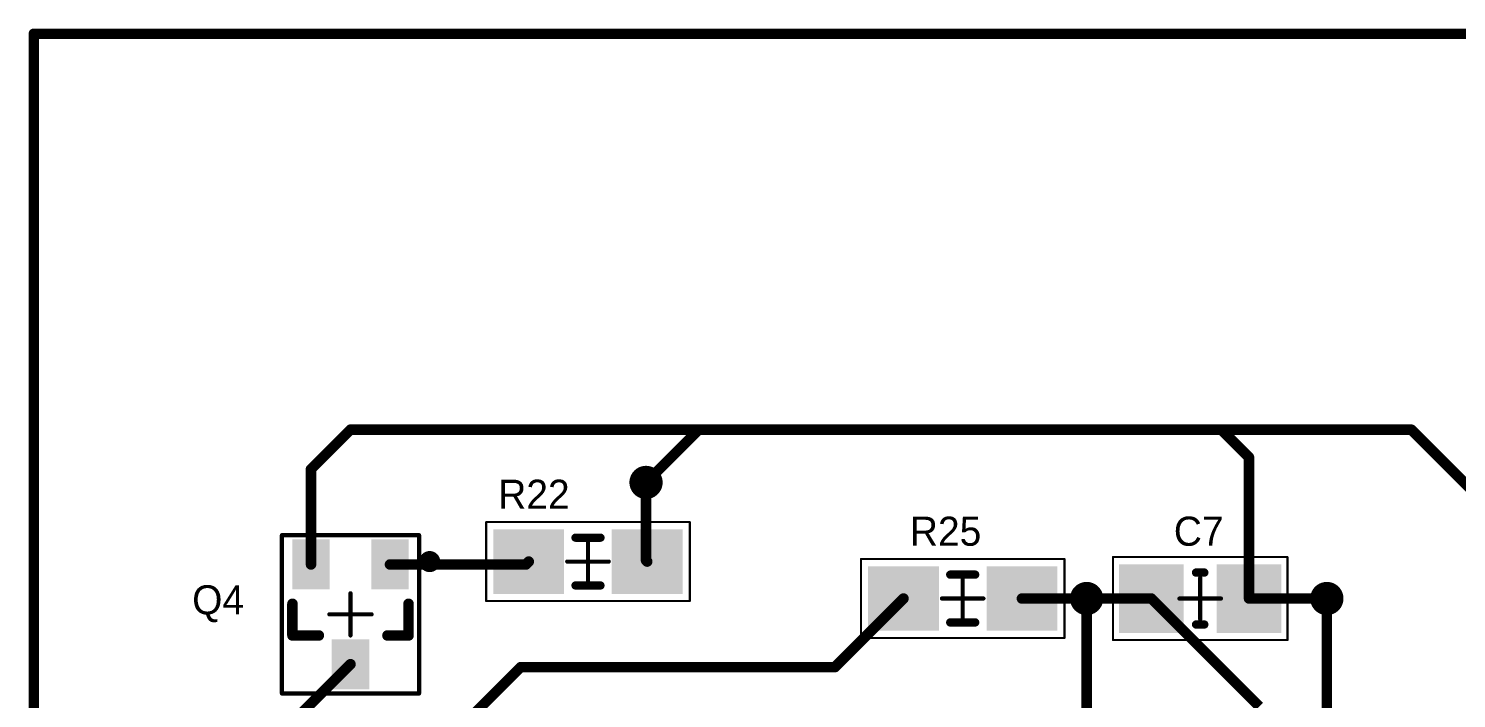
# Model space of a CAD drawing. Header units: millimetres. Extents: x 37 to 246, y 26 to 184.
# Drawn here: x 37.34 to 71.7, y 167.52 to 183.64 of the extents above; entities that cross this region are included whole.
import ezdxf

# ---------------------------------------------------------------- set-up
doc = ezdxf.new("R2010")
doc.units = ezdxf.units.MM
for name, color, linetype in [('BottomLayer', 5, 'Continuous'), ('KeepOutLayer', 6, 'Continuous'), ('Mechanical15', 56, 'Continuous'), ('MultiLayer', 9, 'Continuous'), ('TopLayer', 1, 'Continuous'), ('TopOverlay', 2, 'Continuous'), ('TopPaste', 8, 'Continuous'), ('TopSolder', 216, 'Continuous'), ('ViaHoleLayer', 16, 'Continuous')]:
    doc.layers.add(name, color=color, linetype=linetype)

msp = doc.modelspace()

# ---------------------------------------------------------------- linework, layer by layer
at = {"layer": 'BottomLayer', "const_width": 0.254}
for points in [[(52.197, 172.72), (53.467, 173.99)], [(53.467, 173.99), (70.612, 173.99)], [(70.612, 173.99), (85.85199999999999, 158.75)], [(62.79947562, 160.08552438), (62.79947562, 169.9259746)], [(68.58, 160.02), (68.58, 169.926)]]:
    msp.add_lwpolyline(points, dxfattribs=at)
at = {"layer": 'BottomLayer'}
for points, const_width in [([(53.40349999999999, 173.99, 1), (53.5305, 173.99, 1)], 0.127), ([(53.40349999999999, 173.99, 1), (53.5305, 173.99, 1)], 0.127), ([(70.54849999999999, 173.99, 1), (70.6755, 173.99, 1)], 0.127), ([(70.54849999999999, 173.99, 1), (70.6755, 173.99, 1)], 0.127), ([(51.9970004, 172.72, 1), (52.39699959999999, 172.72, 1)], 0.3999992), ([(52.1335, 172.72, 1), (52.2605, 172.72, 1)], 0.127), ([(62.59947602, 169.9259746, 1), (62.99947521999999, 169.9259746, 1)], 0.3999992), ([(68.3800004, 169.926, 1), (68.7799996, 169.926, 1)], 0.3999992), ([(62.73597562, 169.9259746, 1), (62.86297561999999, 169.9259746, 1)], 0.127), ([(68.5165, 169.926, 1), (68.6435, 169.926, 1)], 0.127)]:
    msp.add_lwpolyline(points, format="xyb", close=True, dxfattribs=dict(at, const_width=const_width))
at = {"layer": 'KeepOutLayer', "const_width": 0.254}
for points in [[(37.465, 183.515), (245.745, 183.515)], [(37.465, 26.035), (37.465, 183.515)]]:
    msp.add_lwpolyline(points, dxfattribs=at)
at = {"layer": 'KeepOutLayer', "const_width": 0.127}
msp.add_lwpolyline([(37.4015, 183.515, 1), (37.5285, 183.515, 1)], format="xyb", close=True, dxfattribs=at)
msp.add_lwpolyline([(37.4015, 183.515, 1), (37.5285, 183.515, 1)], format="xyb", close=True, dxfattribs=at)
at = {"layer": 'Mechanical15'}
for points, const_width in [([(43.434, 167.64), (43.434, 171.45)], 0.0999998), ([(43.434, 171.45), (46.736, 171.45)], 0.0999998), ([(46.736, 167.64), (46.736, 171.45)], 0.0999998), ([(48.34999982, 171.76500064), (53.25000017999999, 171.76500064)], 0.0499999), ([(48.34999982, 169.86499936), (48.34999982, 171.76500064)], 0.0499999), ([(53.25000017999999, 169.86499936), (53.25000017999999, 171.76500064)], 0.0499999), ([(50.8, 170.315001), (50.8, 171.314999)], 0.0999998), ([(50.30000099999999, 170.815), (51.30000154, 170.815)], 0.0999998), ([(57.36697442, 168.97597396), (57.36697442, 170.87597524)], 0.0499999), ([(57.36697442, 170.87597524), (62.26697478, 170.87597524)], 0.0499999), ([(62.26697478, 168.97597396), (62.26697478, 170.87597524)], 0.0499999), ([(63.43197371999999, 168.92597406), (63.43197371999999, 170.92597514)], 0.0499999), ([(63.43197371999999, 170.92597514), (67.63197294, 170.92597514)], 0.0499999), ([(67.63197294, 168.92597406), (67.63197294, 170.92597514)], 0.0499999), ([(59.81697459999999, 169.4259756), (59.81697459999999, 170.4259736)], 0.0999998), ([(65.5319746, 169.4259756), (65.5319746, 170.4259736)], 0.0999998), ([(45.085, 169.037), (45.085, 170.053)], 0.0999998), ([(48.34999982, 169.86499936), (53.25000017999999, 169.86499936)], 0.0499999), ([(59.3169756, 169.9259746), (60.31697613999999, 169.9259746)], 0.0999998), ([(65.03197306, 169.9259746), (66.0319736, 169.9259746)], 0.0999998), ([(44.577, 169.545), (45.593, 169.545)], 0.0999998), ([(57.36697442, 168.97597396), (62.26697478, 168.97597396)], 0.0499999), ([(63.43197371999999, 168.92597406), (67.63197294, 168.92597406)], 0.0499999), ([(43.434, 167.64), (46.736, 167.64)], 0.0999998)]:
    msp.add_lwpolyline(points, dxfattribs=dict(at, const_width=const_width))
for points, const_width in [([(43.40900131999999, 171.45, 1), (43.45899868, 171.45, 1)], 0.0499999), ([(43.40900131999999, 171.45, 1), (43.45899868, 171.45, 1)], 0.0499999), ([(46.71100131999999, 171.45, 1), (46.76099868, 171.45, 1)], 0.0499999), ([(46.71100131999999, 171.45, 1), (46.76099868, 171.45, 1)], 0.0499999), ([(48.33750048, 171.76500064, 1), (48.36249916, 171.76500064, 1)], 0.02499868), ([(48.33750048, 171.76500064, 1), (48.36249916, 171.76500064, 1)], 0.02499868), ([(53.23750084, 171.76500064, 1), (53.26249952, 171.76500064, 1)], 0.02499868), ([(53.23750084, 171.76500064, 1), (53.26249952, 171.76500064, 1)], 0.02499868), ([(50.77500131999999, 171.314999, 1), (50.82499868, 171.314999, 1)], 0.0499999), ([(50.27500232, 170.815, 1), (50.32499968, 170.815, 1)], 0.0499999), ([(51.27500285999999, 170.815, 1), (51.32500022, 170.815, 1)], 0.0499999), ([(57.35447508, 170.87597524, 1), (57.37947376, 170.87597524, 1)], 0.02499868), ([(57.35447508, 170.87597524, 1), (57.37947376, 170.87597524, 1)], 0.02499868), ([(62.25447543999999, 170.87597524, 1), (62.27947412, 170.87597524, 1)], 0.02499868), ([(62.25447543999999, 170.87597524, 1), (62.27947412, 170.87597524, 1)], 0.02499868), ([(63.41947438, 170.92597514, 1), (63.44447306, 170.92597514, 1)], 0.02499868), ([(63.41947438, 170.92597514, 1), (63.44447306, 170.92597514, 1)], 0.02499868), ([(67.61947359999999, 170.92597514, 1), (67.64447228, 170.92597514, 1)], 0.02499868), ([(67.61947359999999, 170.92597514, 1), (67.64447228, 170.92597514, 1)], 0.02499868), ([(59.79197592, 170.4259736, 1), (59.84197328, 170.4259736, 1)], 0.0499999), ([(65.50697592, 170.4259736, 1), (65.55697328, 170.4259736, 1)], 0.0499999), ([(45.06000132, 170.053, 1), (45.10999868, 170.053, 1)], 0.0499999), ([(50.77500131999999, 170.315001, 1), (50.82499868, 170.315001, 1)], 0.0499999), ([(48.33750048, 169.86499936, 1), (48.36249916, 169.86499936, 1)], 0.02499868), ([(48.33750048, 169.86499936, 1), (48.36249916, 169.86499936, 1)], 0.02499868), ([(53.23750084, 169.86499936, 1), (53.26249952, 169.86499936, 1)], 0.02499868), ([(53.23750084, 169.86499936, 1), (53.26249952, 169.86499936, 1)], 0.02499868), ([(59.29197692, 169.9259746, 1), (59.34197428, 169.9259746, 1)], 0.0499999), ([(60.29197746, 169.9259746, 1), (60.34197482, 169.9259746, 1)], 0.0499999), ([(65.00697438, 169.9259746, 1), (65.05697174, 169.9259746, 1)], 0.0499999), ([(66.00697491999999, 169.9259746, 1), (66.05697228, 169.9259746, 1)], 0.0499999), ([(44.55200132, 169.545, 1), (44.60199867999999, 169.545, 1)], 0.0499999), ([(45.56800132, 169.545, 1), (45.61799868, 169.545, 1)], 0.0499999), ([(59.79197592, 169.4259756, 1), (59.84197328, 169.4259756, 1)], 0.0499999), ([(65.50697592, 169.4259756, 1), (65.55697328, 169.4259756, 1)], 0.0499999), ([(45.06000132, 169.037, 1), (45.10999868, 169.037, 1)], 0.0499999), ([(57.35447508, 168.97597396, 1), (57.37947376, 168.97597396, 1)], 0.02499868), ([(57.35447508, 168.97597396, 1), (57.37947376, 168.97597396, 1)], 0.02499868), ([(62.25447543999999, 168.97597396, 1), (62.27947412, 168.97597396, 1)], 0.02499868), ([(62.25447543999999, 168.97597396, 1), (62.27947412, 168.97597396, 1)], 0.02499868), ([(63.41947438, 168.92597406, 1), (63.44447306, 168.92597406, 1)], 0.02499868), ([(63.41947438, 168.92597406, 1), (63.44447306, 168.92597406, 1)], 0.02499868), ([(67.61947359999999, 168.92597406, 1), (67.64447228, 168.92597406, 1)], 0.02499868), ([(67.61947359999999, 168.92597406, 1), (67.64447228, 168.92597406, 1)], 0.02499868), ([(43.40900131999999, 167.64, 1), (43.45899868, 167.64, 1)], 0.0499999), ([(43.40900131999999, 167.64, 1), (43.45899868, 167.64, 1)], 0.0499999), ([(46.71100131999999, 167.64, 1), (46.76099868, 167.64, 1)], 0.0499999), ([(46.71100131999999, 167.64, 1), (46.76099868, 167.64, 1)], 0.0499999)]:
    msp.add_lwpolyline(points, format="xyb", close=True, dxfattribs=dict(at, const_width=const_width))
at = {"layer": 'MultiLayer', "const_width": 0.3999992}
for points in [[(51.9970004, 172.72, 1), (52.39699959999999, 172.72, 1)], [(62.59947602, 169.9259746, 1), (62.99947521999999, 169.9259746, 1)], [(68.3800004, 169.926, 1), (68.7799996, 169.926, 1)]]:
    msp.add_lwpolyline(points, format="xyb", close=True, dxfattribs=at)
at = {"layer": 'TopLayer', "const_width": 0.254}
for points in [[(44.13499935999999, 173.03999936), (45.085, 173.99)], [(45.085, 173.99), (66.03999999999999, 173.99)], [(66.03999999999999, 173.99), (66.70697351999999, 173.32302648)], [(66.70697351999999, 169.9259746), (66.70697351999999, 173.32302648)], [(44.13499935999999, 170.74500014), (44.13499935999999, 173.03999936)], [(52.197, 170.84300096), (52.197, 172.72)], [(46.03500064, 170.74500014), (49.30500172, 170.74500014)], [(49.30500172, 170.74500014), (49.37500158, 170.815)], [(52.197, 170.84300096), (52.22500096, 170.815)], [(56.74100158, 168.275), (58.39197617999999, 169.9259746)], [(61.24197555999999, 169.9259746), (62.79947562, 169.9259746)], [(62.79947562, 169.9259746), (64.35697314, 169.9259746)], [(64.35697314, 169.9259746), (66.95697301999999, 167.32597472)], [(66.70697351999999, 169.9259746), (68.5799746, 169.9259746)], [(68.5799746, 169.9259746), (68.58, 169.926)], [(43.815, 167.07499986), (45.085, 168.34499986)], [(45.64597423999999, 164.73997532), (49.18099892, 168.275)], [(49.18099892, 168.275), (56.74100158, 168.275)]]:
    msp.add_lwpolyline(points, dxfattribs=at)
at = {"layer": 'TopLayer'}
for points, const_width in [([(45.0215, 173.99, 1), (45.1485, 173.99, 1)], 0.127), ([(45.0215, 173.99, 1), (45.1485, 173.99, 1)], 0.127), ([(65.9765, 173.99, 1), (66.1035, 173.99, 1)], 0.127), ([(65.9765, 173.99, 1), (66.1035, 173.99, 1)], 0.127), ([(66.64347352, 173.32302648, 1), (66.77047352, 173.32302648, 1)], 0.127), ([(66.64347352, 173.32302648, 1), (66.77047352, 173.32302648, 1)], 0.127), ([(44.07149936, 173.03999936, 1), (44.19849936, 173.03999936, 1)], 0.127), ([(44.07149936, 173.03999936, 1), (44.19849936, 173.03999936, 1)], 0.127), ([(51.9970004, 172.72, 1), (52.39699959999999, 172.72, 1)], 0.3999992), ([(52.1335, 172.72, 1), (52.2605, 172.72, 1)], 0.127), ([(44.07149936, 170.74500014, 1), (44.19849936, 170.74500014, 1)], 0.127), ([(45.97150064, 170.74500014, 1), (46.09850064, 170.74500014, 1)], 0.127), ([(49.24150172, 170.74500014, 1), (49.36850172, 170.74500014, 1)], 0.127), ([(49.24150172, 170.74500014, 1), (49.36850172, 170.74500014, 1)], 0.127), ([(49.31150158, 170.815, 1), (49.43850158, 170.815, 1)], 0.127), ([(52.1335, 170.84300096, 1), (52.2605, 170.84300096, 1)], 0.127), ([(52.1335, 170.84300096, 1), (52.2605, 170.84300096, 1)], 0.127), ([(52.16150096, 170.815, 1), (52.28850096, 170.815, 1)], 0.127), ([(62.59947602, 169.9259746, 1), (62.99947521999999, 169.9259746, 1)], 0.3999992), ([(68.3800004, 169.926, 1), (68.7799996, 169.926, 1)], 0.3999992), ([(58.32847618, 169.9259746, 1), (58.45547618, 169.9259746, 1)], 0.127), ([(61.17847556, 169.9259746, 1), (61.30547556, 169.9259746, 1)], 0.127), ([(62.73597562, 169.9259746, 1), (62.86297561999999, 169.9259746, 1)], 0.127), ([(62.73597562, 169.9259746, 1), (62.86297561999999, 169.9259746, 1)], 0.127), ([(64.29347314, 169.9259746, 1), (64.42047314, 169.9259746, 1)], 0.127), ([(64.29347314, 169.9259746, 1), (64.42047314, 169.9259746, 1)], 0.127), ([(66.64347352, 169.9259746, 1), (66.77047352, 169.9259746, 1)], 0.127), ([(66.64347352, 169.9259746, 1), (66.77047352, 169.9259746, 1)], 0.127), ([(68.5164746, 169.9259746, 1), (68.64347459999999, 169.9259746, 1)], 0.127), ([(68.5164746, 169.9259746, 1), (68.64347459999999, 169.9259746, 1)], 0.127), ([(68.5165, 169.926, 1), (68.6435, 169.926, 1)], 0.127), ([(45.0215, 168.34499986, 1), (45.1485, 168.34499986, 1)], 0.127), ([(49.11749892, 168.275, 1), (49.24449892, 168.275, 1)], 0.127), ([(49.11749892, 168.275, 1), (49.24449892, 168.275, 1)], 0.127), ([(56.67750158, 168.275, 1), (56.80450158, 168.275, 1)], 0.127), ([(56.67750158, 168.275, 1), (56.80450158, 168.275, 1)], 0.127)]:
    msp.add_lwpolyline(points, format="xyb", close=True, dxfattribs=dict(at, const_width=const_width))
for points in [[(48.62500308, 171.48999992), (48.62500308, 170.14000008), (50.12500008, 171.48999992), (50.12500008, 170.14000008)], [(51.47500246, 171.48999992), (51.47500246, 170.14000008), (52.97499946, 171.48999992), (52.97499946, 170.14000008)], [(43.78500005999999, 171.24499914), (43.78500005999999, 170.24500114), (44.48499866, 171.24499914), (44.48499866, 170.24500114)], [(45.68500134, 171.24499914), (45.68500134, 170.24500114), (46.38499994, 171.24499914), (46.38499994, 170.24500114)], [(57.64197768, 170.60097452), (57.64197768, 169.25097468), (59.14197468, 170.60097452), (59.14197468, 169.25097468)], [(60.49197706, 170.60097452), (60.49197706, 169.25097468), (61.99197406, 170.60097452), (61.99197406, 169.25097468)], [(63.68197322, 170.65097442), (63.68197322, 169.20097478), (65.03197306, 170.65097442), (65.03197306, 169.20097478)], [(66.0319736, 170.65097442), (66.0319736, 169.20097478), (67.38197344, 170.65097442), (67.38197344, 169.20097478)], [(44.7350007, 168.84499886), (44.7350007, 167.84500086), (45.43499929999999, 168.84499886), (45.43499929999999, 167.84500086)]]:
    msp.add_solid(points, dxfattribs=at)
at = {"layer": 'TopOverlay'}
for points, const_width in [([(50.5000006, 171.39000012), (51.10000194, 171.39000012)], 0.1999996), ([(59.5169752, 170.50097472), (60.11697654, 170.50097472)], 0.1999996), ([(65.43197226, 170.55097462), (65.63197439999999, 170.55097462)], 0.1999996), ([(50.5000006, 170.23999988), (51.10000194, 170.23999988)], 0.1999996), ([(43.688, 169.037), (43.688, 169.799)], 0.254), ([(46.482, 169.037), (46.482, 169.799)], 0.254), ([(59.5169752, 169.35097448), (60.11697654, 169.35097448)], 0.1999996), ([(65.43197226, 169.30097458), (65.63197439999999, 169.30097458)], 0.1999996), ([(43.688, 169.037), (44.323, 169.037)], 0.254), ([(45.974, 169.037), (46.482, 169.037)], 0.254)]:
    msp.add_lwpolyline(points, dxfattribs=dict(at, const_width=const_width))
for points, const_width in [([(50.4500007, 171.39000012, 1), (50.5500005, 171.39000012, 1)], 0.0999998), ([(51.05000204, 171.39000012, 1), (51.15000183999999, 171.39000012, 1)], 0.0999998), ([(47.117, 170.815, 1), (46.863, 170.815, 1)], 0.254), ([(46.79949999999999, 170.815, 1), (46.9265, 170.815, 1)], 0.127), ([(47.0535, 170.815, 1), (47.18049999999999, 170.815, 1)], 0.127), ([(59.46697529999999, 170.50097472, 1), (59.56697509999999, 170.50097472, 1)], 0.0999998), ([(60.06697664, 170.50097472, 1), (60.16697644, 170.50097472, 1)], 0.0999998), ([(65.38197235999999, 170.55097462, 1), (65.48197216, 170.55097462, 1)], 0.0999998), ([(65.5819745, 170.55097462, 1), (65.6819743, 170.55097462, 1)], 0.0999998), ([(50.4500007, 170.23999988, 1), (50.5500005, 170.23999988, 1)], 0.0999998), ([(51.05000204, 170.23999988, 1), (51.15000183999999, 170.23999988, 1)], 0.0999998), ([(43.6245, 169.799, 1), (43.7515, 169.799, 1)], 0.127), ([(46.41849999999999, 169.799, 1), (46.5455, 169.799, 1)], 0.127), ([(59.46697529999999, 169.35097448, 1), (59.56697509999999, 169.35097448, 1)], 0.0999998), ([(60.06697664, 169.35097448, 1), (60.16697644, 169.35097448, 1)], 0.0999998), ([(65.38197235999999, 169.30097458, 1), (65.48197216, 169.30097458, 1)], 0.0999998), ([(65.5819745, 169.30097458, 1), (65.6819743, 169.30097458, 1)], 0.0999998), ([(43.6245, 169.037, 1), (43.7515, 169.037, 1)], 0.127), ([(43.6245, 169.037, 1), (43.7515, 169.037, 1)], 0.127), ([(44.2595, 169.037, 1), (44.3865, 169.037, 1)], 0.127), ([(45.9105, 169.037, 1), (46.03749999999999, 169.037, 1)], 0.127), ([(46.41849999999999, 169.037, 1), (46.5455, 169.037, 1)], 0.127), ([(46.41849999999999, 169.037, 1), (46.5455, 169.037, 1)], 0.127)]:
    msp.add_lwpolyline(points, format="xyb", close=True, dxfattribs=dict(at, const_width=const_width))
at = {"layer": 'TopPaste'}
for points in [[(48.62500308, 171.48999992), (48.62500308, 170.14000008), (50.12500008, 171.48999992), (50.12500008, 170.14000008)], [(51.47500246, 171.48999992), (51.47500246, 170.14000008), (52.97499946, 171.48999992), (52.97499946, 170.14000008)], [(43.78500005999999, 171.24499914), (43.78500005999999, 170.24500114), (44.48499866, 171.24499914), (44.48499866, 170.24500114)], [(45.68500134, 171.24499914), (45.68500134, 170.24500114), (46.38499994, 171.24499914), (46.38499994, 170.24500114)], [(57.64197768, 170.60097452), (57.64197768, 169.25097468), (59.14197468, 170.60097452), (59.14197468, 169.25097468)], [(60.49197706, 170.60097452), (60.49197706, 169.25097468), (61.99197406, 170.60097452), (61.99197406, 169.25097468)], [(63.68197322, 170.65097442), (63.68197322, 169.20097478), (65.03197306, 170.65097442), (65.03197306, 169.20097478)], [(66.0319736, 170.65097442), (66.0319736, 169.20097478), (67.38197344, 170.65097442), (67.38197344, 169.20097478)], [(44.7350007, 168.84499886), (44.7350007, 167.84500086), (45.43499929999999, 168.84499886), (45.43499929999999, 167.84500086)]]:
    msp.add_solid(points, dxfattribs=at)
at = {"layer": 'TopSolder'}
for points in [[(48.52340307999999, 171.59159992), (48.52340307999999, 170.03840008), (50.22660008, 171.59159992), (50.22660008, 170.03840008)], [(51.37340245999999, 171.59159992), (51.37340245999999, 170.03840008), (53.07659946, 171.59159992), (53.07659946, 170.03840008)], [(43.68340006, 171.34659914), (43.68340006, 170.14340114), (44.58659866, 171.34659914), (44.58659866, 170.14340114)], [(45.58340133999999, 171.34659914), (45.58340133999999, 170.14340114), (46.48659994, 171.34659914), (46.48659994, 170.14340114)], [(57.54037768, 170.70257452), (57.54037768, 169.14937468), (59.24357467999999, 170.70257452), (59.24357467999999, 169.14937468)], [(60.39037706, 170.70257452), (60.39037706, 169.14937468), (62.09357405999999, 170.70257452), (62.09357405999999, 169.14937468)], [(63.58037322, 170.75257442), (63.58037322, 169.09937478), (65.13357306, 170.75257442), (65.13357306, 169.09937478)], [(65.9303736, 170.75257442), (65.9303736, 169.09937478), (67.48357344, 170.75257442), (67.48357344, 169.09937478)], [(44.6334007, 168.94659886), (44.6334007, 167.74340086), (45.5365993, 168.94659886), (45.5365993, 167.74340086)]]:
    msp.add_solid(points, dxfattribs=at)
at = {"layer": 'ViaHoleLayer', "const_width": 0.1999996}
for points in [[(52.0970002, 172.72, 1), (52.29699979999999, 172.72, 1)], [(62.69947582, 169.9259746, 1), (62.89947541999999, 169.9259746, 1)], [(68.48000019999999, 169.926, 1), (68.67999979999999, 169.926, 1)]]:
    msp.add_lwpolyline(points, format="xyb", close=True, dxfattribs=at)

# ---------------------------------------------------------------- texts
at = {"layer": 'TopOverlay'}
for s, p in [('R22', (48.641, 172.085)), ('R25', (58.547, 171.196)), ('C7', (64.89699999999999, 171.196)), ('Q4', (41.275, 169.545))]:
    msp.add_text(s, height=0.7000011399999999, dxfattribs=at).set_placement(p)

doc.saveas('drawing.dxf')
